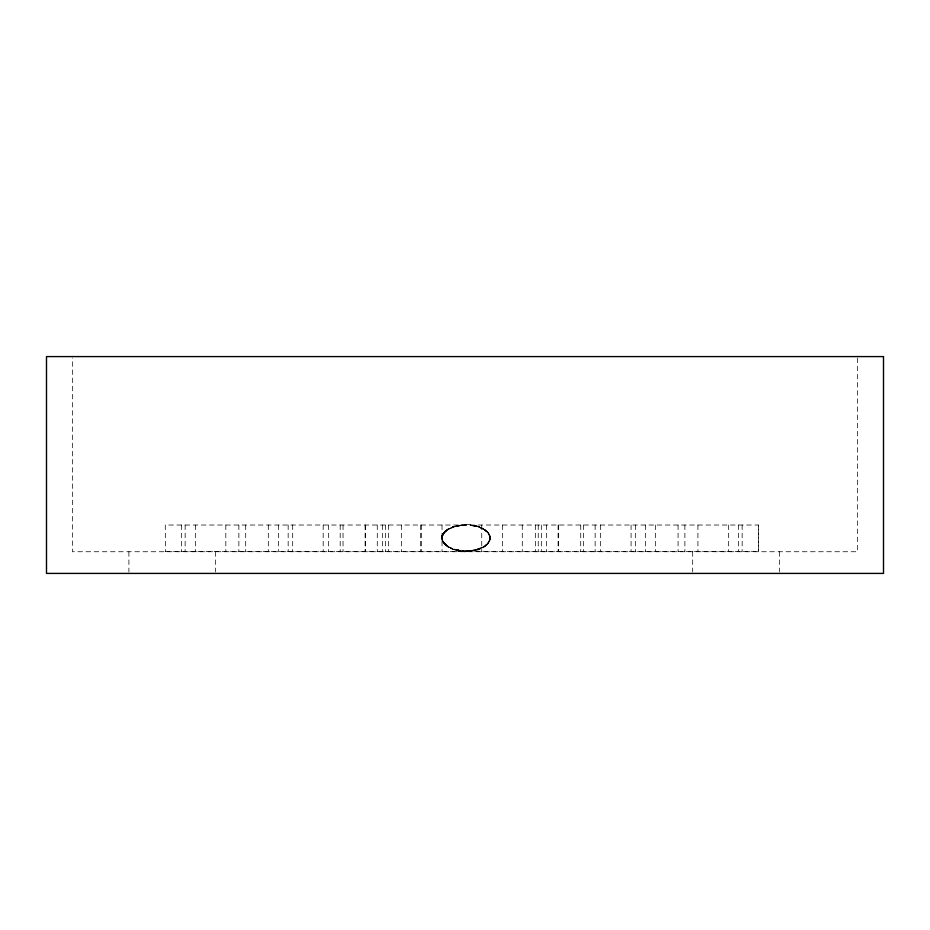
<?xml version="1.0" encoding="UTF-8"?>
<svg xmlns="http://www.w3.org/2000/svg" width="930" height="930" viewBox="0 0 930 930"><rect width="100%" height="100%" fill="white"/><g stroke="black" fill="none" stroke-linecap="round" stroke-linejoin="round"><path stroke-width="0.7" stroke-dasharray="4.65 3.49" d="M475.439 550.246C485.03 550.037 496.457 537.668 485.6 530.344L486.983 531.507M456.595 525.869C426.033 533.018 450.12 556 469.743 551.118L462.326 551.118L466.023 551.327M487.029 544.654C498.201 530.832 473.033 522.253 462.303 524.985L471.568 525.183M490.075 536.947L489.726 540.481L486.983 544.701L489.726 540.702L488.308 543.236M490.075 539.156C490.656 531.367 481.798 527.496 475.439 526.078C481.682 527.403 490.47 531.414 490.075 538.958M441.971 536.924L442.831 541.865L447.923 546.863M464.186 551.234C455.572 550.804 442.587 547.968 441.959 537.435M442.831 534.448L441.913 538.179C442.006 532.332 448.051 528.984 452.829 527.112L445.842 531.018M441.913 538.179C441.994 531.483 449.144 527.903 454.747 526.345M477.009 549.839C482.798 548.375 489.831 544.585 490.133 537.807L489.645 540.888L489.645 535.203L489.924 536.587C488.262 529.379 479.81 526.682 473.417 525.462M443.61 533.192C440.216 534.134 443.75 545.247 442.122 539.493C444.342 549.921 441.273 529.298 441.913 537.982L443.75 533.088L448.969 528.798L445.005 531.553L446.353 530.414M490.075 537.145L489.261 541.678L490.133 537.761M489.645 540.865L490.133 537.982L488.308 542.992L490.133 538.179L488.308 532.96L489.203 534.448M442.785 534.634L442.134 536.54L445.842 530.867L442.134 536.343L442.389 535.459L442.134 536.25L442.831 534.366L441.913 538.342L442.32 540.702L442.32 535.389L442.424 540.969L442.134 540.063M442.122 536.296L442.389 535.424M489.726 540.121L489.912 539.54L488.308 542.992M489.726 540.481C491.633 533.727 484.902 528.717 479.217 526.892L482.368 528.275M489.203 541.737L490.133 538.098L489.261 534.332L489.912 536.25M442.831 534.738L442.134 536.54C442.273 533.692 441.994 542.899 442.122 539.888L445.842 545.445L452.829 549.212M489.203 541.841L489.726 540.342L485.693 545.689L488.285 542.899M445.005 531.809L442.32 535.982L443.738 533.32M442.32 535.61L443.75 532.948L443.61 533.564M488.285 542.795L489.203 541.341M443.75 532.844L445.005 531.449M488.436 542.76L483.065 547.305L470.406 550.897L479.217 548.991L486.204 545.236L484.123 546.642M487.029 544.55L483.065 547.166L475.439 549.874L483.065 547.166L486.204 545.085M486.204 545.445L482.368 547.828M449.667 528.496L452.829 527.112M448.969 528.938L457.142 526.043L466.023 524.985L453.189 527.043L457.142 525.903M479.217 549.212L470.406 551.118L480.81 548.549M452.829 527.252L457.142 526.043M460.397 525.194L461.629 524.985L452.829 526.892L458.49 525.485M461.629 525.357L458.49 525.845M474.893 550.049L470.406 550.746L473.544 550.258M165.284 551.502L758.473 551.502L758.473 525.02L165.284 525.02L165.389 551.502M489.726 535.761C486.402 528.484 477.671 526.31 470.406 525.357L479.217 527.252L486.204 530.867M451.422 548.258L452.829 548.851M448.969 547.526L442.785 541.551L448.969 547.305L461.629 550.897L452.829 548.991L448.062 546.584M480.612 527.845L482.368 528.635M446.447 545.503L448.969 547.166L443.738 542.876M483.065 528.577L488.436 532.971M448.969 547.305L445.063 544.596L446.447 545.759M483.984 529.519L486.983 531.762M484.123 529.461L486.204 531.018L485.6 530.484M446.447 545.643L443.61 542.76L442.134 539.76L445.063 544.48M445.063 544.236L446.447 545.399M443.738 543.248L445.005 544.643M489.203 534.762L488.285 533.308L489.912 536.564L489.203 534.669M442.831 541.562L443.61 542.76M443.61 542.539L442.785 541.458M489.261 534.355L489.726 535.389M489.645 535.482L490.075 537.215M442.122 539.586L442.389 540.4L441.913 537.761L442.32 540.121M489.645 535.203L489.924 536.087M442.122 539.795L442.389 540.679M489.726 535.61L490.133 538.284L489.912 536.343M857.483 358.027L857.483 551.734L72.517 551.734L72.517 358.027M779.421 551.734L779.421 571.973M758.369 525.02L758.369 551.502M742.152 525.02L742.152 551.502M738.618 525.02L738.618 551.502M728.388 525.02L728.388 551.502M697.93 525.02L697.93 551.502M692.676 551.734L692.676 571.973M684.887 525.02L684.887 551.502M678.075 525.02L678.075 551.502M655.464 525.02L655.464 551.502M645.374 525.02L645.374 551.502M635.597 525.02L635.597 551.502M631.075 525.02L631.075 551.502M600.582 525.02L600.582 551.502M595.13 525.02L595.13 551.502M583.563 525.02L583.563 551.502M580.727 525.02L580.727 551.502M558.663 525.02L558.663 551.502M558.105 525.02L558.105 551.502M546.48 525.02L546.48 551.502M541.33 525.02L541.33 551.502M538.249 525.02L538.249 551.502M535.366 525.02L535.366 551.502M522.276 525.02L522.276 551.502M502.409 525.02L502.409 551.502M481.74 525.02L481.74 551.502M442.017 525.02L442.017 551.502M421.348 525.02L421.348 551.502M420.546 525.02L420.546 551.502M401.481 525.02L401.481 551.502M388.403 525.02L388.403 551.502M385.508 525.02L385.508 551.502M382.439 525.02L382.439 551.502M377.278 525.02L377.278 551.502M365.653 525.02L365.653 551.502M365.106 525.02L365.106 551.502M343.042 525.02L343.042 551.502M340.194 525.02L340.194 551.502M328.627 525.02L328.627 551.502M323.175 525.02L323.175 551.502M292.683 525.02L292.683 551.502M288.161 525.02L288.161 551.502M278.384 525.02L278.384 551.502M268.305 525.02L268.305 551.502M245.694 525.02L245.694 551.502M238.87 525.02L238.87 551.502M225.827 525.02L225.827 551.502M215.632 551.734L215.632 571.973M195.37 525.02L195.37 551.502M185.14 525.02L185.14 551.502M181.606 525.02L181.606 551.502M128.898 551.734L128.898 571.973M446.353 530.786L445.005 531.925L446.353 530.786M486.204 544.864L485.693 545.317L487.029 544.178L486.204 544.864M446.447 530.705L445.063 531.867L446.447 530.705M464.186 525.229L462.303 525.345L466.023 525.136L464.186 525.229M469.743 550.897L466.023 551.106L469.743 550.897M469.743 550.758L466.023 550.851L469.743 550.758M466.023 550.967L462.326 550.758L466.023 550.967M474.893 525.903L470.406 525.206L474.893 525.903M460.478 550.56L453.189 548.921L461.629 550.746L460.478 550.56M457.142 550.421L453.189 549.281L457.142 550.421M477.009 526.252L474.893 525.683L478.857 526.822L477.009 526.252M486.983 531.879L485.6 530.716L486.983 531.879"/><path stroke-width="1.4" d="M883.5 356.585L46.5 356.585L46.5 573.415L883.5 573.415L883.5 356.585"/></g></svg>
